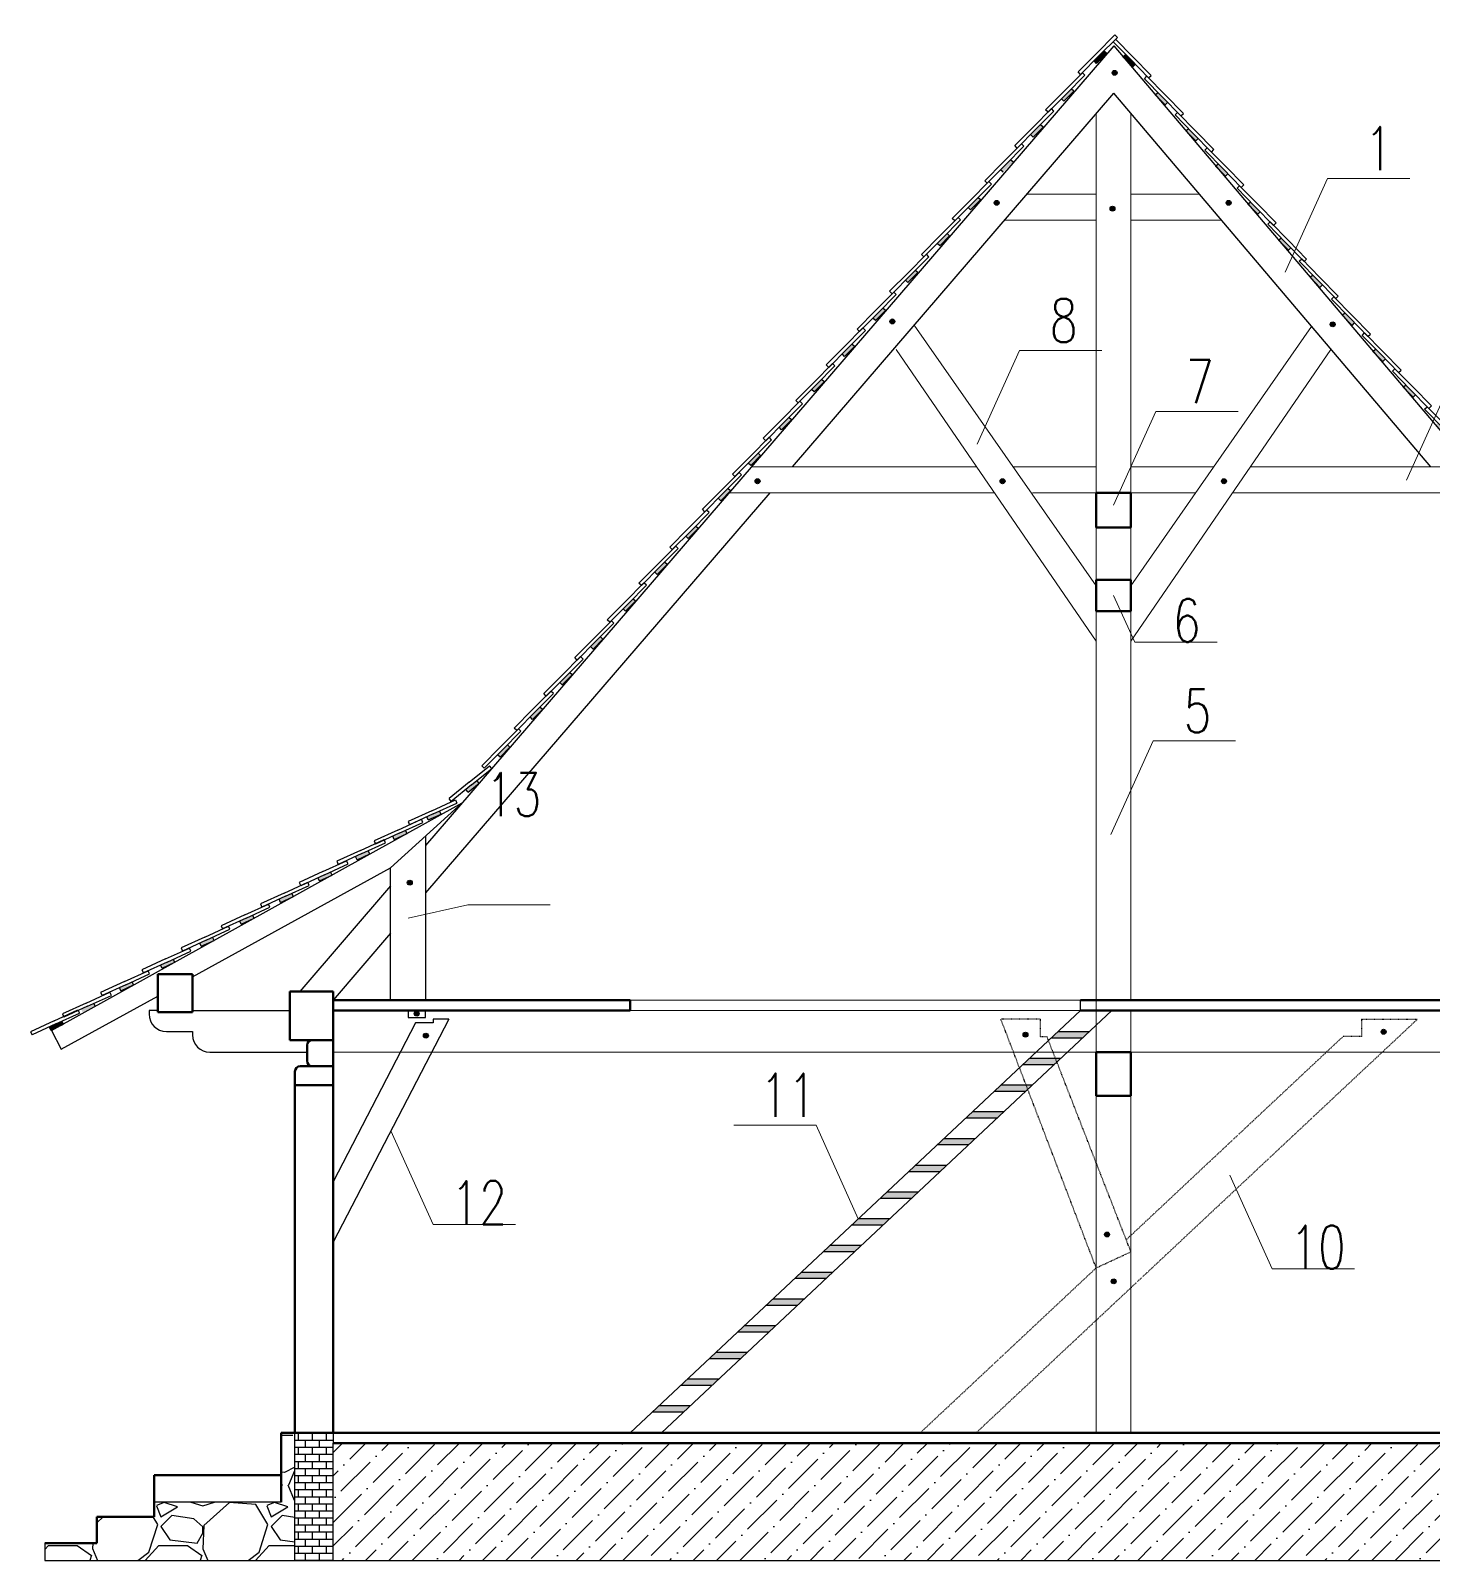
# Model space of a CAD drawing. Header units: millimetres. Extents: x -324080 to 120693, y -32448 to 53734.
# Drawn here: x -215187 to -211150, y 18267 to 22670 of the extents above; entities that cross this region are included whole.
import ezdxf

# ---------------------------------------------------------------- set-up
doc = ezdxf.new("R2010")
doc.units = ezdxf.units.MM
doc.linetypes.add('ACAD_ISO03W100', pattern=[30, 12, -18])
doc.layers.add('przekrój', color=6, linetype='Continuous', lineweight=50)
doc.layers.add('ściany', color=5, linetype='Continuous', lineweight=50)
doc.styles.add('Opisowy', font='simplex.shx', dxfattribs={"width": 0.75, "height": 2.5})

# ---------------------------------------------------------------- blocks, each defined once
blk = doc.blocks.new('dach XD')
at = {"transparency": 33554687}
h = blk.add_hatch(color=256, dxfattribs=at)
h.dxf.hatch_style = 1
h.paths.add_polyline_path([(-1859.67, 1934.08), (-1856.92, 1936.9), (-1855.41, 1935.59), (-1855.48, 1935.5), (-1861.09, 1929.78), (-1862.52, 1931.18)])
h = blk.add_hatch(color=256, dxfattribs=at)
h.dxf.hatch_style = 1
h.paths.add_polyline_path([(-1928.83, 1852.02), (-1927.39, 1850.77), (-1928.22, 1849.79), (-1933, 1844.91), (-1934.43, 1846.31), (-1931.59, 1849.21)])
h.paths.add_polyline_path([(-1913.02, 1871.1), (-1910.27, 1873.91), (-1908.82, 1872.65), (-1909.6, 1871.73), (-1914.44, 1866.8), (-1915.87, 1868.2)])
h.paths.add_polyline_path([(-1895.87, 1891.41), (-1893.11, 1894.22), (-1891.61, 1892.93), (-1891.81, 1892.7), (-1897.28, 1887.11), (-1898.71, 1888.51)])
h.paths.add_polyline_path([(-1878.24, 1912.2), (-1875.48, 1915.01), (-1873.98, 1913.71), (-1874.1, 1913.56), (-1879.65, 1907.9), (-1881.08, 1909.3)])
h = blk.add_hatch(color=256, dxfattribs=at)
h.dxf.hatch_style = 1
h.paths.add_polyline_path([(-2003.56, 1764.45), (-2000.81, 1767.26), (-1999.34, 1765.99), (-1999.91, 1765.32), (-2004.98, 1760.15), (-2006.41, 1761.55)])
h.paths.add_polyline_path([(-1985.93, 1785.24), (-1983.18, 1788.05), (-1981.7, 1786.77), (-1982.2, 1786.19), (-1987.35, 1780.94), (-1988.78, 1782.34)])
h.paths.add_polyline_path([(-1967.37, 1807.12), (-1964.61, 1809.93), (-1963.13, 1808.65), (-1963.58, 1808.13), (-1968.78, 1802.82), (-1970.21, 1804.22)])
h.paths.add_polyline_path([(-1949.22, 1828.42), (-1946.46, 1831.24), (-1945.02, 1829.99), (-1945.93, 1828.92), (-1950.64, 1824.12), (-1952.06, 1825.52)])
h = blk.add_hatch(color=256, dxfattribs=at)
h.dxf.hatch_style = 1
h.paths.add_polyline_path([(-2074.36, 1680.88), (-2071.6, 1683.69), (-2070.2, 1682.49), (-2071.64, 1680.79), (-2075.77, 1676.58), (-2077.2, 1677.98)])
h.paths.add_polyline_path([(-2057.2, 1701.2), (-2054.44, 1704.01), (-2053, 1702.76), (-2053.85, 1701.76), (-2058.62, 1696.9), (-2060.04, 1698.3)])
h.paths.add_polyline_path([(-2039.57, 1721.99), (-2036.81, 1724.8), (-2035.36, 1723.54), (-2036.14, 1722.62), (-2040.98, 1717.68), (-2042.41, 1719.08)])
h.paths.add_polyline_path([(-2021, 1743.87), (-2018.25, 1746.68), (-2016.79, 1745.42), (-2017.52, 1744.56), (-2022.42, 1739.57), (-2023.85, 1740.97)])
h = blk.add_hatch(color=256, dxfattribs=at)
h.dxf.hatch_style = 1
h.paths.add_polyline_path([(-2144.51, 1597.83), (-2143.09, 1596.61), (-2144.24, 1595.25), (-2148.68, 1590.72), (-2150.11, 1592.12), (-2147.26, 1595.02)])
h.paths.add_polyline_path([(-2128.7, 1616.91), (-2125.94, 1619.72), (-2124.52, 1618.49), (-2125.62, 1617.19), (-2130.11, 1612.61), (-2131.54, 1614.01)])
h.paths.add_polyline_path([(-2107.8, 1641.02), (-2106.41, 1639.82), (-2107.97, 1637.98), (-2111.97, 1633.91), (-2113.4, 1635.31), (-2110.55, 1638.21)])
h.paths.add_polyline_path([(-2092.92, 1659), (-2090.16, 1661.81), (-2088.77, 1660.61), (-2090.26, 1658.85), (-2094.34, 1654.7), (-2095.76, 1656.1)])
h = blk.add_hatch(color=256, dxfattribs=at)
h.dxf.hatch_style = 1
h.paths.add_polyline_path([(-2215.11, 1514.58), (-2213.85, 1513.23), (-2214.4, 1512.58), (-2220.01, 1507.95), (-2221.28, 1509.49), (-2218.15, 1512.07)])
h.paths.add_polyline_path([(-2197.63, 1535.22), (-2196.22, 1534), (-2197.49, 1532.5), (-2201.8, 1528.11), (-2203.23, 1529.51), (-2200.38, 1532.41)])
h.paths.add_polyline_path([(-2181.82, 1554.29), (-2179.06, 1557.1), (-2177.65, 1555.88), (-2178.87, 1554.44), (-2183.23, 1549.99), (-2184.66, 1551.39)])
h.paths.add_polyline_path([(-2164.89, 1574.23), (-2162.14, 1577.05), (-2160.73, 1575.82), (-2161.95, 1574.38), (-2166.31, 1569.93), (-2167.74, 1571.33)])
for p, q in [((-1861.1, 1935.48), (-1850.6, 1946.2)), ((-1849.17, 1944.8), (-1850.6, 1946.2)), ((-1859.67, 1934.08), (-1849.17, 1944.8)), ((-1861.1, 1935.48), (-1871.6, 1924.77)), ((-1859.67, 1934.08), (-1870.17, 1923.37)), ((-1861.09, 1929.78), (-1862.52, 1931.18)), ((-1861.09, 1929.78), (-1855.4, 1935.58)), ((-1855.4, 1935.58), (-1856.92, 1936.9)), ((-1879.67, 1913.6), (-1869.17, 1924.31)), ((-1878.24, 1912.2), (-1867.74, 1922.91)), ((-1870.17, 1923.37), (-1871.6, 1924.77)), ((-1867.74, 1922.91), (-1869.17, 1924.31)), ((-1879.67, 1913.6), (-1890.17, 1902.89)), ((-1878.24, 1912.2), (-1888.74, 1901.49)), ((-1879.65, 1907.9), (-1873.97, 1913.7)), ((-1873.97, 1913.7), (-1875.48, 1915.01)), ((-1897.3, 1892.81), (-1886.8, 1903.52)), ((-1895.87, 1891.41), (-1885.37, 1902.12)), ((-1888.74, 1901.49), (-1890.17, 1902.89)), ((-1885.37, 1902.12), (-1886.8, 1903.52)), ((-1879.65, 1907.9), (-1881.08, 1909.3)), ((-1891.6, 1892.91), (-1893.11, 1894.22)), ((-1897.3, 1892.81), (-1907.8, 1882.1)), ((-1895.87, 1891.41), (-1906.37, 1880.7)), ((-1897.28, 1887.11), (-1898.71, 1888.51)), ((-1897.28, 1887.11), (-1891.6, 1892.91)), ((-1914.45, 1872.5), (-1903.95, 1883.21)), ((-1913.02, 1871.1), (-1902.52, 1881.81)), ((-1906.37, 1880.7), (-1907.8, 1882.1)), ((-1902.52, 1881.81), (-1903.95, 1883.21)), ((-1914.45, 1872.5), (-1924.95, 1861.78)), ((-1913.02, 1871.1), (-1923.52, 1860.38)), ((-1914.44, 1866.8), (-1915.87, 1868.2)), ((-1908.75, 1872.6), (-1910.27, 1873.91)), ((-1933.02, 1850.61), (-1922.52, 1861.32)), ((-1931.59, 1849.21), (-1921.09, 1859.92)), ((-1923.52, 1860.38), (-1924.95, 1861.78)), ((-1921.09, 1859.92), (-1922.52, 1861.32)), ((-1933.02, 1850.61), (-1943.52, 1839.9)), ((-1933, 1844.91), (-1927.32, 1850.71)), ((-1927.32, 1850.71), (-1928.83, 1852.02)), ((-1950.65, 1829.82), (-1940.15, 1840.54)), ((-1931.59, 1849.21), (-1942.09, 1838.5)), ((-1938.72, 1839.14), (-1940.15, 1840.54)), ((-1933, 1844.91), (-1934.43, 1846.31)), ((-1949.22, 1828.42), (-1938.72, 1839.14)), ((-1942.09, 1838.5), (-1943.52, 1839.9)), ((-1950.65, 1829.82), (-1961.15, 1819.11)), ((-1949.22, 1828.42), (-1959.72, 1817.71)), ((-1950.64, 1824.12), (-1952.06, 1825.52)), ((-1950.64, 1824.12), (-1944.95, 1829.92)), ((-1944.95, 1829.92), (-1946.46, 1831.24)), ((-1968.79, 1808.52), (-1958.29, 1819.23)), ((-1967.37, 1807.12), (-1956.87, 1817.83)), ((-1959.72, 1817.71), (-1961.15, 1819.11)), ((-1956.87, 1817.83), (-1958.29, 1819.23)), ((-1968.79, 1808.52), (-1979.29, 1797.81)), ((-1967.37, 1807.12), (-1977.87, 1796.41)), ((-1968.78, 1802.82), (-1963.09, 1808.62)), ((-1963.09, 1808.62), (-1964.61, 1809.93)), ((-1987.36, 1786.64), (-1976.86, 1797.35)), ((-1977.87, 1796.41), (-1979.29, 1797.81)), ((-1975.43, 1795.95), (-1976.86, 1797.35)), ((-1968.78, 1802.82), (-1970.21, 1804.22)), ((-1985.93, 1785.24), (-1975.43, 1795.95)), ((-1981.66, 1786.74), (-1983.18, 1788.05)), ((-1987.36, 1786.64), (-1997.86, 1775.92)), ((-1985.93, 1785.24), (-1996.43, 1774.52)), ((-1987.35, 1780.94), (-1988.78, 1782.34)), ((-1987.35, 1780.94), (-1981.66, 1786.74)), ((-2004.99, 1765.85), (-1994.49, 1776.56)), ((-2003.56, 1764.45), (-1993.06, 1775.16)), ((-1996.43, 1774.52), (-1997.86, 1775.92)), ((-1993.06, 1775.16), (-1994.49, 1776.56)), ((-2004.99, 1765.85), (-2015.49, 1755.14)), ((-2003.56, 1764.45), (-2014.06, 1753.74)), ((-2004.98, 1760.15), (-2006.41, 1761.55)), ((-2004.98, 1760.15), (-1999.29, 1765.95)), ((-1999.29, 1765.95), (-2000.81, 1767.26)), ((-2022.43, 1745.27), (-2011.93, 1755.98)), ((-2021, 1743.87), (-2010.5, 1754.58)), ((-2014.06, 1753.74), (-2015.49, 1755.14)), ((-2010.5, 1754.58), (-2011.93, 1755.98)), ((-2022.43, 1745.27), (-2032.93, 1734.56)), ((-2021, 1743.87), (-2031.5, 1733.16)), ((-2022.42, 1739.57), (-2016.73, 1745.37)), ((-2016.73, 1745.37), (-2018.25, 1746.68)), ((-2022.42, 1739.57), (-2023.85, 1740.97)), ((-2041, 1723.39), (-2030.5, 1734.1)), ((-2039.57, 1721.99), (-2029.07, 1732.7)), ((-2031.5, 1733.16), (-2032.93, 1734.56)), ((-2029.07, 1732.7), (-2030.5, 1734.1)), ((-2041, 1723.39), (-2051.5, 1712.67)), ((-2039.57, 1721.99), (-2050.07, 1711.27)), ((-2040.98, 1717.68), (-2042.41, 1719.08)), ((-2040.98, 1717.68), (-2035.3, 1723.49)), ((-2035.3, 1723.49), (-2036.81, 1724.8)), ((-2058.63, 1702.6), (-2048.13, 1713.31)), ((-2057.2, 1701.2), (-2046.7, 1711.91)), ((-2050.07, 1711.27), (-2051.5, 1712.67)), ((-2046.7, 1711.91), (-2048.13, 1713.31)), ((-2058.63, 1702.6), (-2069.13, 1691.89)), ((-2057.2, 1701.2), (-2067.7, 1690.49)), ((-2058.62, 1696.9), (-2052.93, 1702.7)), ((-2052.93, 1702.7), (-2054.44, 1704.01)), ((-2075.78, 1682.28), (-2065.28, 1692.99)), ((-2074.36, 1680.88), (-2063.85, 1691.59)), ((-2067.7, 1690.49), (-2069.13, 1691.89)), ((-2063.85, 1691.59), (-2065.28, 1692.99)), ((-2058.62, 1696.9), (-2060.04, 1698.3)), ((-2075.78, 1682.28), (-2086.28, 1671.57)), ((-2075.77, 1676.58), (-2070.08, 1682.38)), ((-2070.08, 1682.38), (-2071.6, 1683.69)), ((-2074.36, 1680.88), (-2084.86, 1670.17)), ((-2075.77, 1676.58), (-2077.2, 1677.98)), ((-2094.35, 1660.4), (-2083.85, 1671.11)), ((-2092.92, 1659), (-2082.42, 1669.71)), ((-2084.86, 1670.17), (-2086.28, 1671.57)), ((-2082.42, 1669.71), (-2083.85, 1671.11)), ((-2094.35, 1660.4), (-2104.85, 1649.69)), ((-2092.92, 1659), (-2103.42, 1648.29)), ((-2094.34, 1654.7), (-2095.76, 1656.1)), ((-2094.34, 1654.7), (-2088.65, 1660.5)), ((-2088.65, 1660.5), (-2090.16, 1661.81)), ((-2111.98, 1639.61), (-2101.48, 1650.32)), ((-2110.55, 1638.21), (-2100.05, 1648.92)), ((-2103.42, 1648.29), (-2104.85, 1649.69)), ((-2100.05, 1648.92), (-2101.48, 1650.32)), ((-2111.98, 1639.61), (-2122.48, 1628.9)), ((-2110.55, 1638.21), (-2121.05, 1627.5)), ((-2111.97, 1633.91), (-2106.28, 1639.71)), ((-2106.28, 1639.71), (-2107.8, 1641.02)), ((-2111.97, 1633.91), (-2113.4, 1635.31)), ((-2130.13, 1618.31), (-2119.63, 1629.02)), ((-2128.7, 1616.91), (-2118.2, 1627.62)), ((-2121.05, 1627.5), (-2122.48, 1628.9)), ((-2118.2, 1627.62), (-2119.63, 1629.02)), ((-2130.13, 1618.31), (-2140.63, 1607.6)), ((-2128.7, 1616.91), (-2139.2, 1606.2)), ((-2130.11, 1612.61), (-2131.54, 1614.01)), ((-2130.11, 1612.61), (-2124.43, 1618.41)), ((-2124.43, 1618.41), (-2125.94, 1619.72)), ((-2148.69, 1596.42), (-2138.19, 1607.13)), ((-2147.26, 1595.02), (-2136.76, 1605.73)), ((-2139.2, 1606.2), (-2140.63, 1607.6)), ((-2136.76, 1605.73), (-2138.19, 1607.13)), ((-2148.69, 1596.42), (-2159.19, 1585.71)), ((-2147.26, 1595.02), (-2157.76, 1584.31)), ((-2148.68, 1590.72), (-2142.99, 1596.52)), ((-2142.99, 1596.52), (-2144.51, 1597.83)), ((-2166.32, 1575.63), (-2155.82, 1586.35)), ((-2157.76, 1584.31), (-2159.19, 1585.71)), ((-2154.39, 1584.95), (-2155.82, 1586.35)), ((-2148.68, 1590.72), (-2150.11, 1592.12)), ((-2164.89, 1574.23), (-2154.39, 1584.95)), ((-2160.62, 1575.73), (-2162.14, 1577.05)), ((-2166.32, 1575.63), (-2176.82, 1564.92)), ((-2164.89, 1574.23), (-2175.39, 1563.52)), ((-2166.31, 1569.93), (-2167.74, 1571.33)), ((-2166.31, 1569.93), (-2160.62, 1575.73)), ((-2183.25, 1555.69), (-2172.75, 1566.4)), ((-2181.82, 1554.29), (-2171.32, 1565)), ((-2175.39, 1563.52), (-2176.82, 1564.92)), ((-2171.32, 1565), (-2172.75, 1566.4)), ((-2183.25, 1555.69), (-2193.75, 1544.98)), ((-2181.82, 1554.29), (-2192.32, 1543.58)), ((-2183.23, 1549.99), (-2184.66, 1551.39)), ((-2183.23, 1549.99), (-2177.55, 1555.79)), ((-2177.55, 1555.79), (-2179.06, 1557.1)), ((-2201.81, 1533.81), (-2191.31, 1544.52)), ((-2200.38, 1532.41), (-2189.88, 1543.12)), ((-2192.32, 1543.58), (-2193.75, 1544.98)), ((-2189.88, 1543.12), (-2191.31, 1544.52)), ((-2201.81, 1533.81), (-2212.31, 1523.09)), ((-2200.38, 1532.41), (-2210.89, 1521.69)), ((-2201.8, 1528.11), (-2196.11, 1533.91)), ((-2196.11, 1533.91), (-2197.63, 1535.22)), ((-2201.8, 1528.11), (-2203.23, 1529.51)), ((-2219.42, 1513.62), (-2207.86, 1523.17)), ((-2218.15, 1512.07), (-2206.58, 1521.63)), ((-2210.89, 1521.69), (-2212.31, 1523.09)), ((-2206.58, 1521.63), (-2207.86, 1523.17)), ((-2219.42, 1513.62), (-2230.99, 1504.06)), ((-2218.15, 1512.07), (-2229.72, 1502.52)), ((-2220.01, 1507.95), (-2221.28, 1509.49)), ((-2220.01, 1507.95), (-2213.74, 1513.12)), ((-2213.74, 1513.12), (-2215.11, 1514.58)), ((-2229.72, 1502.52), (-2230.99, 1504.06))]:
    blk.add_line(p, q)
blk = doc.blocks.new('dach xD2')
at = {"transparency": 33554687}
h = blk.add_hatch(color=256, dxfattribs=at)
h.dxf.hatch_style = 1
h.paths.add_polyline_path([(-1541.91, 927.87), (-1540.97, 926.1), (-1548.36, 922.72), (-1549.19, 924.54), (-1545.49, 926.23)])
h.paths.add_polyline_path([(-1565.12, 915.05), (-1561.54, 916.69), (-1560.66, 915.05), (-1562.21, 914.19), (-1567.99, 911.55), (-1568.82, 913.37)])
h.paths.add_polyline_path([(-1586.53, 903.34), (-1582.95, 904.98), (-1582.01, 903.21), (-1589.39, 899.83), (-1590.23, 901.65)])
h.paths.add_polyline_path([(-1608.17, 891.13), (-1604.59, 892.77), (-1603.72, 891.14), (-1605.37, 890.21), (-1611.04, 887.63), (-1611.87, 889.44)])
h.paths.add_polyline_path([(-1634.23, 877.1), (-1630.54, 878.79), (-1626.96, 880.43), (-1626.05, 878.73), (-1626.9, 878.26), (-1633.4, 875.29)])
h.paths.add_polyline_path([(-1649.6, 867.87), (-1648.68, 866.16), (-1649.48, 865.72), (-1656.04, 862.72), (-1656.87, 864.54), (-1653.18, 866.23)])
h.paths.add_polyline_path([(-1676.18, 853.52), (-1672.59, 855.16), (-1671.65, 853.4), (-1671.76, 853.34), (-1679.04, 850.02), (-1679.87, 851.83)])
h.paths.add_polyline_path([(-1702.42, 839.22), (-1698.72, 840.91), (-1695.14, 842.55), (-1694.24, 840.86), (-1695.24, 840.31), (-1701.58, 837.4)])
h.paths.add_polyline_path([(-1726.19, 826.2), (-1722.49, 827.89), (-1718.91, 829.53), (-1717.97, 827.76), (-1725.35, 824.38)])
h.paths.add_polyline_path([(-1740.87, 817.15), (-1739.97, 815.46), (-1741.01, 814.89), (-1747.32, 812), (-1748.15, 813.82), (-1744.45, 815.51)])
for p, q in [((-1546.33, 928.05), (-1532.68, 934.29)), ((-1546.33, 928.05), (-1559.97, 921.81)), ((-1545.49, 926.23), (-1559.13, 919.99)), ((-1548.36, 922.72), (-1540.97, 926.1)), ((-1545.49, 926.23), (-1531.85, 932.47)), ((-1540.97, 926.1), (-1541.91, 927.87)), ((-1565.96, 916.87), (-1579.6, 910.63)), ((-1565.96, 916.87), (-1552.31, 923.11)), ((-1565.12, 915.05), (-1551.48, 921.29)), ((-1560.6, 914.93), (-1561.54, 916.69)), ((-1559.97, 921.81), (-1559.13, 919.99)), ((-1551.48, 921.29), (-1552.31, 923.11)), ((-1548.36, 922.72), (-1549.19, 924.54)), ((-1587.36, 905.16), (-1573.72, 911.4)), ((-1586.53, 903.34), (-1572.89, 909.58)), ((-1579.6, 910.63), (-1578.76, 908.82)), ((-1565.12, 915.05), (-1578.76, 908.82)), ((-1572.89, 909.58), (-1573.72, 911.4)), ((-1567.99, 911.55), (-1568.82, 913.37)), ((-1567.99, 911.55), (-1560.6, 914.93)), ((-1609, 892.95), (-1595.36, 899.19)), ((-1587.36, 905.16), (-1601, 898.92)), ((-1601, 898.92), (-1600.17, 897.1)), ((-1586.53, 903.34), (-1600.17, 897.1)), ((-1594.53, 897.37), (-1595.36, 899.19)), ((-1589.39, 899.83), (-1590.23, 901.65)), ((-1589.39, 899.83), (-1582.01, 903.21)), ((-1582.01, 903.21), (-1582.95, 904.98)), ((-1609, 892.95), (-1622.65, 886.71)), ((-1608.17, 891.13), (-1621.81, 884.89)), ((-1611.04, 887.63), (-1611.87, 889.44)), ((-1611.04, 887.63), (-1603.65, 891)), ((-1608.17, 891.13), (-1594.53, 897.37)), ((-1603.65, 891), (-1604.59, 892.77)), ((-1631.37, 880.61), (-1645.01, 874.37)), ((-1631.37, 880.61), (-1617.73, 886.85)), ((-1630.54, 878.79), (-1616.9, 885.03)), ((-1622.65, 886.71), (-1621.81, 884.89)), ((-1616.9, 885.03), (-1617.73, 886.85)), ((-1654.01, 868.05), (-1640.37, 874.28)), ((-1653.18, 866.23), (-1639.54, 872.47)), ((-1645.01, 874.37), (-1644.18, 872.56)), ((-1630.54, 878.79), (-1644.18, 872.56)), ((-1639.54, 872.47), (-1640.37, 874.28)), ((-1633.4, 875.29), (-1634.23, 877.1)), ((-1633.4, 875.29), (-1626.01, 878.67)), ((-1626.01, 878.67), (-1626.96, 880.43)), ((-1654.01, 868.05), (-1667.65, 861.81)), ((-1653.18, 866.23), (-1666.82, 859.99)), ((-1656.04, 862.72), (-1656.87, 864.54)), ((-1656.04, 862.72), (-1648.65, 866.1)), ((-1648.65, 866.1), (-1649.6, 867.87)), ((-1677.01, 855.34), (-1690.65, 849.1)), ((-1677.01, 855.34), (-1663.37, 861.58)), ((-1676.18, 853.52), (-1662.53, 859.76)), ((-1671.65, 853.39), (-1672.59, 855.16)), ((-1667.65, 861.81), (-1666.82, 859.99)), ((-1662.53, 859.76), (-1663.37, 861.58)), ((-1699.55, 842.73), (-1685.91, 848.97)), ((-1698.72, 840.91), (-1685.08, 847.15)), ((-1690.65, 849.1), (-1689.82, 847.28)), ((-1676.18, 853.52), (-1689.82, 847.28)), ((-1685.08, 847.15), (-1685.91, 848.97)), ((-1679.04, 850.02), (-1679.87, 851.83)), ((-1679.04, 850.02), (-1671.65, 853.39)), ((-1699.55, 842.73), (-1713.19, 836.49)), ((-1698.72, 840.91), (-1712.36, 834.67)), ((-1701.58, 837.4), (-1702.42, 839.22)), ((-1701.58, 837.4), (-1694.2, 840.78)), ((-1694.2, 840.78), (-1695.14, 842.55)), ((-1723.32, 829.71), (-1736.97, 823.47)), ((-1722.49, 827.89), (-1736.13, 821.65)), ((-1723.32, 829.71), (-1709.68, 835.95)), ((-1722.49, 827.89), (-1708.85, 834.13)), ((-1717.97, 827.76), (-1718.91, 829.53)), ((-1713.19, 836.49), (-1712.36, 834.67)), ((-1708.85, 834.13), (-1709.68, 835.95)), ((-1745.29, 817.33), (-1731.64, 823.57)), ((-1744.45, 815.51), (-1730.81, 821.75)), ((-1736.97, 823.47), (-1736.13, 821.65)), ((-1730.81, 821.75), (-1731.64, 823.57)), ((-1725.35, 824.38), (-1726.19, 826.2)), ((-1725.35, 824.38), (-1717.97, 827.76)), ((-1745.29, 817.33), (-1758.93, 811.09)), ((-1758.93, 811.09), (-1758.09, 809.27)), ((-1744.45, 815.51), (-1758.09, 809.27)), ((-1739.93, 815.38), (-1740.87, 817.15))]:
    blk.add_line(p, q)

msp = doc.modelspace()

# ---------------------------------------------------------------- hatches: boundary and pattern name
at = {"transparency": 33554687}
h = msp.add_hatch(color=256, dxfattribs=at)
h.dxf.hatch_style = 1
h.paths.add_polyline_path([(-212021.72, 22587.57), (-212035.51, 22601.63), (-212043.05, 22595.1), (-212042.69, 22594.67), (-212014.65, 22566.06), (-212007.51, 22573.06)])
h = msp.add_hatch(color=256)
h.dxf.hatch_style = 1
h.paths.add_polyline_path([(-212067.12, 22541.55, 1), (-212067.12, 22555.7, 1)])
h = msp.add_hatch(color=256, dxfattribs=at)
h.dxf.hatch_style = 1
h.paths.add_polyline_path([(-211675.92, 22177.27), (-211683.15, 22171.01), (-211678.99, 22166.11), (-211655.06, 22141.7), (-211647.92, 22148.7), (-211662.14, 22163.21)])
h.paths.add_polyline_path([(-211754.97, 22272.63), (-211768.75, 22286.69), (-211776, 22280.42), (-211772.09, 22275.81), (-211747.89, 22251.13), (-211740.75, 22258.13)])
h.paths.add_polyline_path([(-211840.74, 22374.2), (-211854.52, 22388.26), (-211862.02, 22381.78), (-211861.04, 22380.62), (-211833.66, 22352.7), (-211826.52, 22359.7)])
h.paths.add_polyline_path([(-211928.9, 22478.14), (-211942.68, 22492.2), (-211950.21, 22485.69), (-211949.59, 22484.97), (-211921.82, 22456.64), (-211914.68, 22463.64)])
h = msp.add_hatch(color=256)
h.dxf.hatch_style = 1
h.paths.add_polyline_path([(-212406.53, 22167.38, 1), (-212406.53, 22181.53, 1)])
h = msp.add_hatch(color=256)
h.dxf.hatch_style = 1
h.paths.add_polyline_path([(-212073.17, 22150.68, 1), (-212073.17, 22164.83, 1)])
h = msp.add_hatch(color=256)
h.dxf.hatch_style = 1
h.paths.add_polyline_path([(-211738.99, 22167.38, 1), (-211738.99, 22181.53, 1)])
h = msp.add_hatch(color=256, dxfattribs=at)
h.dxf.hatch_style = 1
h.paths.add_polyline_path([(-211302.27, 21739.39), (-211316.05, 21753.45), (-211323.39, 21747.1), (-211320.54, 21743.74), (-211295.19, 21717.88), (-211288.05, 21724.88)])
h.paths.add_polyline_path([(-211390.43, 21843.33), (-211404.21, 21857.39), (-211411.58, 21851.01), (-211409.09, 21848.08), (-211383.35, 21821.82), (-211376.21, 21828.82)])
h.paths.add_polyline_path([(-211483.26, 21952.75), (-211497.04, 21966.81), (-211504.43, 21960.42), (-211502.19, 21957.78), (-211476.18, 21931.25), (-211469.04, 21938.25)])
h.paths.add_polyline_path([(-211573.98, 22059.26), (-211587.77, 22073.32), (-211594.96, 22067.1), (-211590.43, 22061.76), (-211566.91, 22037.76), (-211559.76, 22044.76)])
h = msp.add_hatch(color=256)
h.dxf.hatch_style = 1
h.paths.add_polyline_path([(-212706.89, 21826.09, 1), (-212706.89, 21840.24, 1)])
h = msp.add_hatch(color=256)
h.dxf.hatch_style = 1
h.paths.add_polyline_path([(-211439.39, 21817.53, 1), (-211439.39, 21831.68, 1)])
h = msp.add_hatch(color=256, dxfattribs=at)
h.dxf.hatch_style = 1
h.paths.add_polyline_path([(-210948.31, 21321.56), (-210962.09, 21335.62), (-210969.07, 21329.59), (-210961.87, 21321.11), (-210941.23, 21300.06), (-210934.09, 21307.06)])
h.paths.add_polyline_path([(-211034.08, 21423.13), (-211047.87, 21437.19), (-211055.09, 21430.95), (-211050.82, 21425.92), (-211027.01, 21401.63), (-211019.87, 21408.63)])
h.paths.add_polyline_path([(-211122.24, 21527.07), (-211136.02, 21541.13), (-211143.27, 21534.86), (-211139.38, 21530.27), (-211115.16, 21505.57), (-211108.02, 21512.57)])
h.paths.add_polyline_path([(-211215.07, 21636.5), (-211228.85, 21650.56), (-211236.12, 21644.27), (-211232.48, 21639.97), (-211207.99, 21614.99), (-211200.85, 21621.99)])
h = msp.add_hatch(color=256)
h.dxf.hatch_style = 1
h.paths.add_polyline_path([(-213094.78, 21366.14, 1), (-213094.78, 21380.29, 1)])
h = msp.add_hatch(color=256)
h.dxf.hatch_style = 1
h.paths.add_polyline_path([(-212389.54, 21366.14, 1), (-212389.54, 21380.29, 1)])
h = msp.add_hatch(color=256)
h.dxf.hatch_style = 1
h.paths.add_polyline_path([(-211752.38, 21366.14, 1), (-211752.38, 21380.29, 1)])
h = msp.add_hatch(color=256)
h.dxf.hatch_style = 1
h.paths.add_polyline_path([(-214095.83, 20210.69, 1), (-214095.83, 20224.84, 1)])
h = msp.add_hatch(color=256, dxfattribs=at)
h.dxf.hatch_style = 1
h.paths.add_polyline_path([(-215098.68, 19807.44), (-215092.54, 19810.84), (-215097.01, 19819.2), (-215114.91, 19811.01), (-215133.38, 19802.56), (-215129.22, 19793.46)])
h = msp.add_hatch(color=256)
h.dxf.hatch_style = 1
h.paths.add_polyline_path([(-214075.87, 19833.59, -1), (-214075.87, 19847.74, -1)])
h = msp.add_hatch(color=256)
h.dxf.hatch_style = 1
h.paths.add_polyline_path([(-214049.38, 19770.21, 1), (-214049.38, 19784.36, 1)])
h = msp.add_hatch(color=256)
h.dxf.hatch_style = 1
h.paths.add_polyline_path([(-212323.55, 19773.26, 1), (-212323.55, 19787.41, 1)])
h = msp.add_hatch(color=256)
h.dxf.hatch_style = 1
h.paths.add_polyline_path([(-212158.46, 19771.55), (-212140.22, 19788.64), (-212230.22, 19788.64), (-212248.46, 19771.55)])
h = msp.add_hatch(color=256)
h.dxf.hatch_style = 1
h.paths.add_polyline_path([(-211292.87, 19781.65, 1), (-211292.87, 19795.8, 1)])
h = msp.add_hatch(color=256)
h.dxf.hatch_style = 1
h.paths.add_polyline_path([(-212240.54, 19694.61), (-212222.3, 19711.71), (-212312.3, 19711.71), (-212330.54, 19694.61)])
h = msp.add_hatch(color=256)
h.dxf.hatch_style = 1
h.paths.add_polyline_path([(-212322.62, 19617.68), (-212304.38, 19634.77), (-212394.38, 19634.77), (-212412.62, 19617.68)])
h = msp.add_hatch(color=256)
h.dxf.hatch_style = 1
h.paths.add_polyline_path([(-212404.7, 19540.74), (-212386.46, 19557.84), (-212476.46, 19557.84), (-212494.7, 19540.74)])
h = msp.add_hatch(color=256)
h.dxf.hatch_style = 1
h.paths.add_polyline_path([(-212486.79, 19463.81), (-212468.55, 19480.91), (-212558.55, 19480.91), (-212576.79, 19463.81)])
h = msp.add_hatch(color=256)
h.dxf.hatch_style = 1
h.paths.add_polyline_path([(-212568.87, 19386.87), (-212550.63, 19403.97), (-212640.63, 19403.97), (-212658.87, 19386.87)])
h = msp.add_hatch(color=256)
h.dxf.hatch_style = 1
h.paths.add_polyline_path([(-212650.95, 19309.94), (-212632.71, 19327.04), (-212722.71, 19327.04), (-212740.95, 19309.94)])
h = msp.add_hatch(color=256)
h.dxf.hatch_style = 1
h.paths.add_polyline_path([(-212733.03, 19233.01), (-212714.79, 19250.1), (-212804.79, 19250.1), (-212823.03, 19233.01)])
h = msp.add_hatch(color=256)
h.dxf.hatch_style = 1
h.paths.add_polyline_path([(-212088.82, 19198.13, 1), (-212088.82, 19212.28, 1)])
h = msp.add_hatch(color=256)
h.dxf.hatch_style = 1
h.paths.add_polyline_path([(-212815.11, 19156.07), (-212796.87, 19173.17), (-212886.87, 19173.17), (-212905.11, 19156.07)])
h = msp.add_hatch(color=256)
h.dxf.hatch_style = 1
h.paths.add_polyline_path([(-212897.19, 19079.14), (-212878.95, 19096.24), (-212968.95, 19096.24), (-212987.19, 19079.14)])
h = msp.add_hatch(color=256)
h.dxf.hatch_style = 1
h.paths.add_polyline_path([(-212069.78, 19077.29, 1), (-212069.78, 19063.14, 1)])
h = msp.add_hatch(color=256)
h.dxf.hatch_style = 1
h.paths.add_polyline_path([(-212979.28, 19002.2), (-212961.04, 19019.3), (-213051.04, 19019.3), (-213069.28, 19002.2)])
h = msp.add_hatch(color=256)
h.dxf.hatch_style = 1
h.paths.add_polyline_path([(-213061.36, 18925.27), (-213043.12, 18942.37), (-213133.12, 18942.37), (-213151.36, 18925.27)])
h = msp.add_hatch(color=256)
h.dxf.hatch_style = 1
h.paths.add_polyline_path([(-213143.44, 18848.34), (-213125.2, 18865.43), (-213215.2, 18865.43), (-213233.44, 18848.34)])
h = msp.add_hatch(color=256)
h.dxf.hatch_style = 1
h.paths.add_polyline_path([(-213225.52, 18771.4), (-213207.28, 18788.5), (-213297.28, 18788.5), (-213315.52, 18771.4)])
h = msp.add_hatch(color=256)
h.dxf.hatch_style = 1
h.paths.add_polyline_path([(-213307.6, 18694.47), (-213289.36, 18711.56), (-213379.36, 18711.56), (-213397.6, 18694.47)])
h = msp.add_hatch(dxfattribs=at)
h.set_pattern_fill('GRAVEL', color=256, scale=12.5)
h.set_pattern_definition([(228.01279, (-196367.583, 14672.875), (-2540, -2857.5), [42.715, -4228.8105]), (184.96974, (-196396.158, 14641.125), (3809.999998, 317.500018), [73.3006, -7256.756]), (132.51045, (-196469.183, 14634.775), (3175.000001, -3492.499999), [51.685, -5116.8403]), (267.27369, (-196593.008, 14555.4), (317.500001, 6350), [66.7506, -6608.3047]), (292.83365, (-196596.183, 14488.725), (-1587.5, 3810), [65.4542, -6479.976]), (357.27369, (-196570.783, 14428.4), (-6350, 317.500001), [66.7506, -6608.3047]), (37.69424, (-196504.108, 14425.225), (-4127.5, -3175), [88.2742, -8739.1394]), (72.25533, (-196434.258, 14479.2), (2222.5000006, 6985), [83.34, -8250.657]), (121.42957, (-196408.858, 14558.575), (-2540, 4127.5), [66.9766, -6630.6932]), (175.23636, (-196443.783, 14615.725), (3492.5, -317.5), [76.464, -3746.742]), (222.39744, (-196519.983, 14622.075), (-3810, -3492.5), [98.8847, -9789.5966]), (138.81407, (-196278.683, 14552.225), (-2222.5, 1905), [33.7506, -3341.3207]), (171.46923, (-196304.083, 14574.45), (4127.5, -634.999999), [64.2102, -6356.83]), (225, (-196367.58, 14583.98), (-4e-14, -317.5), [44.901, -404.1116]), (203.1986, (-196389.808, 14622.075), (1587.5, 635), [24.18, -2393.828]), (291.8014, (-196412.03, 14612.55), (-317.5, 952.5), [34.1957, -1675.594]), (30.96376, (-196399.333, 14580.8), (952.5, 635), [55.54, -1795.7873]), (161.56505, (-196351.71, 14609.38), (635, -317.5), [40.161, -963.8623]), (16.38954, (-196596.183, 14612.55), (3175, 952.5), [56.261, -5569.8533]), (70.34618, (-196542.208, 14628.425), (-1270, -3492.5), [47.2, -4672.777]), (293.1986, (-196351.708, 14672.875), (-635, 1587.5), [48.36, -2369.648]), (343.61046, (-196332.658, 14628.425), (-3175, 952.5), [56.261, -5569.8533]), (339.44395, (-196596.183, 14415.7), (-1587.5, 635), [54.2544, -2658.467]), (294.77514, (-196545.383, 14396.65), (-1587.500002, 3492.5), [45.459, -4500.449]), (66.8014, (-196348.533, 14355.375), (635, 1587.5), [48.36, -2369.648]), (17.35402, (-196329.483, 14399.825), (-4127.5, -1270), [53.223, -5269.047]), (69.44395, (-196504.108, 14355.375), (-635, -1587.5), [27.127, -2685.594]), (101.30993, (-196367.58, 14355.375), (-317.5, 1270), [16.1893, -1602.7494]), (165.96376, (-196370.76, 14371.25), (952.5, -317.5), [65.454, -1243.632]), (186.00901, (-196434.258, 14387.125), (3175, 317.5), [60.6584, -6005.1706]), (303.69007, (-196399.33, 14552.225), (-317.5, 635), [45.7905, -1098.972]), (353.15723, (-196373.933, 14514.125), (5397.5, -635), [79.9446, -7914.501]), (60.9454, (-196294.558, 14504.6), (-1270, -2222.5), [32.6885, -3236.174]), (90, (-196278.68, 14533.18), (-317.5, 317.5), [19.05, -298.45]), (120.25644, (-196440.608, 14396.65), (1270, -2222.5), [44.1084, -4366.7426]), (48.01279, (-196462.833, 14434.75), (2540, 2857.5), [85.4304, -4186.0953]), (0, (-196405.68, 14498.25), (317.5, 317.5), [82.55, -234.95]), (325.30485, (-196323.133, 14498.25), (3175.000001, -2222.499998), [50.201, -4969.9146]), (254.0546, (-196281.858, 14469.675), (-317.5, -1270), [46.2286, -2265.2063]), (207.645975, (-196294.558, 14425.225), (-6032.5, -3175), [75.268, -7451.558]), (175.42608, (-196361.233, 14390.3), (-4127.5, 317.5), [79.6287, -7883.2308])])
h.paths.add_polyline_path([(-214426.44, 18267.13), (-214426.44, 18626.63), (-214466.44, 18634.63), (-214466.44, 18434.63), (-214831.44, 18434.63), (-214831.44, 18392.13), (-214996.44, 18392.13), (-214996.44, 18317.13), (-215146.44, 18317.13), (-215146.44, 18267.13)])
h = msp.add_hatch(dxfattribs=at)
h.set_pattern_fill('AR-B816', color=256, scale=0.1)
h.paths.add_polyline_path([(-214316.44, 18604.63), (-214316.44, 18634.63), (-214426.44, 18634.63), (-214426.44, 18267.13), (-214316.44, 18267.13)])
h = msp.add_hatch(dxfattribs=at)
h.set_pattern_fill('ANSI36', color=256, scale=15)
h.set_pattern_definition([(45, (-443.12, 35042.98), (25.25697, 92.608891), [119.0625, -23.8125, 0, -23.8125])])
h.paths.add_polyline_path([(-210217.16, 18554.63), (-210254.66, 18554.63), (-210254.66, 18604.63), (-214316.44, 18604.63), (-214316.44, 18434.63), (-214316.44, 18267.13), (-210217.16, 18267.13)])

# ---------------------------------------------------------------- linework, layer by layer
for p, q in [((-212021.72, 22587.57), (-212071.48, 22638.32)), ((-212014.58, 22594.57), (-212064.43, 22645.41)), ((-212069.67, 22626.47), (-214050.88, 20324.48)), ((-212069.67, 22626.47), (-210127.73, 20338.21)), ((-212043.08, 22595.07), (-212035.51, 22601.63)), ((-212014.65, 22566.06), (-212043.08, 22595.07)), ((-212014.58, 22594.57), (-211962.08, 22541.01)), ((-212021.72, 22587.57), (-211969.22, 22534.01)), ((-212014.65, 22566.06), (-212007.51, 22573.06)), ((-211981.4, 22531.7), (-211974.26, 22538.7)), ((-211928.9, 22478.14), (-211981.4, 22531.7)), ((-211921.76, 22485.14), (-211974.26, 22538.7)), ((-211969.22, 22534.01), (-211962.08, 22541.01)), ((-212070.15, 22489.63), (-212995.35, 21414.63)), ((-212070.15, 22489.63), (-211157.84, 21414.63)), ((-211950.26, 22485.65), (-211942.68, 22492.2)), ((-211921.82, 22456.64), (-211950.26, 22485.65)), ((-211928.9, 22478.14), (-211876.4, 22424.58)), ((-211921.82, 22456.64), (-211914.68, 22463.64)), ((-211921.76, 22485.14), (-211869.25, 22431.58)), ((-211893.24, 22427.76), (-211886.1, 22434.76)), ((-211840.74, 22374.2), (-211893.24, 22427.76)), ((-211833.6, 22381.2), (-211886.1, 22434.76)), ((-211876.4, 22424.58), (-211869.25, 22431.58)), ((-211862.1, 22381.71), (-211854.52, 22388.26)), ((-211833.66, 22352.7), (-211862.1, 22381.71)), ((-211840.74, 22374.2), (-211788.24, 22320.64)), ((-211833.6, 22381.2), (-211781.1, 22327.64)), ((-211833.66, 22352.7), (-211826.52, 22359.7)), ((-211807.47, 22326.19), (-211800.33, 22333.19)), ((-211754.97, 22272.63), (-211807.47, 22326.19)), ((-211747.83, 22279.63), (-211800.33, 22333.19)), ((-211788.24, 22320.64), (-211781.1, 22327.64)), ((-211776.33, 22280.13), (-211768.75, 22286.69)), ((-211747.89, 22251.13), (-211776.33, 22280.13)), ((-211747.83, 22279.63), (-211695.32, 22226.07)), ((-211754.97, 22272.63), (-211702.47, 22219.07)), ((-211747.89, 22251.13), (-211740.75, 22258.13)), ((-211714.64, 22216.76), (-211707.5, 22223.76)), ((-211662.14, 22163.21), (-211714.64, 22216.76)), ((-211655, 22170.21), (-211707.5, 22223.76)), ((-211702.47, 22219.07), (-211695.32, 22226.07)), ((-211683.5, 22170.71), (-211675.92, 22177.27)), ((-211655.06, 22141.7), (-211683.5, 22170.71)), ((-211662.14, 22163.21), (-211609.64, 22109.65)), ((-211655.06, 22141.7), (-211647.92, 22148.7)), ((-211655, 22170.21), (-211602.5, 22116.65)), ((-211626.48, 22112.82), (-211619.34, 22119.82)), ((-211573.98, 22059.26), (-211626.48, 22112.82)), ((-211566.84, 22066.26), (-211619.34, 22119.82)), ((-211609.64, 22109.65), (-211602.5, 22116.65)), ((-211595.34, 22066.77), (-211587.77, 22073.32)), ((-211566.91, 22037.76), (-211595.34, 22066.77)), ((-211566.84, 22066.26), (-211514.34, 22012.71)), ((-211573.98, 22059.26), (-211521.48, 22005.71)), ((-211566.91, 22037.76), (-211559.76, 22044.76)), ((-211535.76, 22006.31), (-211528.62, 22013.31)), ((-211483.26, 21952.75), (-211535.76, 22006.31)), ((-211476.11, 21959.75), (-211528.62, 22013.31)), ((-211521.48, 22005.71), (-211514.34, 22012.71)), ((-211504.62, 21960.26), (-211497.04, 21966.81)), ((-211476.18, 21931.25), (-211504.62, 21960.26)), ((-211483.26, 21952.75), (-211430.75, 21899.19)), ((-211476.18, 21931.25), (-211469.04, 21938.25)), ((-211476.11, 21959.75), (-211423.61, 21906.19)), ((-211442.93, 21896.89), (-211435.79, 21903.89)), ((-211390.43, 21843.33), (-211442.93, 21896.89)), ((-211383.29, 21850.33), (-211435.79, 21903.89)), ((-211430.75, 21899.19), (-211423.61, 21906.19)), ((-211411.79, 21850.83), (-211404.21, 21857.39)), ((-211383.35, 21821.82), (-211411.79, 21850.83)), ((-211390.43, 21843.33), (-211337.93, 21789.77)), ((-211383.29, 21850.33), (-211330.79, 21796.77)), ((-211383.35, 21821.82), (-211376.21, 21828.82)), ((-211354.77, 21792.95), (-211347.63, 21799.95)), ((-211295.13, 21746.39), (-211347.63, 21799.95)), ((-211337.93, 21789.77), (-211330.79, 21796.77)), ((-211302.27, 21739.39), (-211354.77, 21792.95)), ((-211323.63, 21746.89), (-211316.05, 21753.45)), ((-211295.19, 21717.88), (-211323.63, 21746.89)), ((-211302.27, 21739.39), (-211249.77, 21685.83)), ((-211295.19, 21717.88), (-211288.05, 21724.88)), ((-211295.13, 21746.39), (-211242.63, 21692.83)), ((-211267.57, 21690.06), (-211260.43, 21697.06)), ((-211215.07, 21636.5), (-211267.57, 21690.06)), ((-211207.93, 21643.5), (-211260.43, 21697.06)), ((-211249.77, 21685.83), (-211242.63, 21692.83)), ((-211236.43, 21644), (-211228.85, 21650.56)), ((-211207.99, 21614.99), (-211236.43, 21644)), ((-211215.07, 21636.5), (-211162.57, 21582.94)), ((-211207.99, 21614.99), (-211200.85, 21621.99)), ((-211207.93, 21643.5), (-211155.43, 21589.94)), ((-211174.74, 21580.63), (-211167.6, 21587.63)), ((-211122.24, 21527.07), (-211174.74, 21580.63)), ((-211115.1, 21534.07), (-211167.6, 21587.63)), ((-211162.57, 21582.94), (-211155.43, 21589.94)), ((-213059.9, 21339.63), (-214050.88, 20188.2)), ((-215126.81, 19791.83), (-213945.1, 20447.38)), ((-214150.88, 20260.1), (-213945.1, 20447.38)), ((-213964.25, 20456.14), (-213960.09, 20447.04)), ((-214050.88, 20351.11), (-214050.88, 19879.63)), ((-214721.44, 19946.35), (-214150.88, 20260.1)), ((-214150.88, 19879.63), (-214150.88, 20260.1)), ((-214150.88, 20208.29), (-214412.22, 19904.63)), ((-214150.88, 20072.01), (-214316.44, 19879.63)), ((-215099.67, 19738.37), (-214821.44, 19891.36)), ((-214050.88, 19879.63), (-214150.88, 19879.63)), ((-212165.15, 19849.63), (-212165.15, 19879.63)), ((-215119.07, 19820.1), (-215187.28, 19788.91)), ((-215119.07, 19820.1), (-215050.87, 19851.3)), ((-215114.91, 19811.01), (-215046.71, 19842.2)), ((-215092.28, 19810.36), (-215097.01, 19819.2)), ((-215050.87, 19851.3), (-215046.71, 19842.2)), ((-214821.44, 19849.63), (-214846.44, 19849.63)), ((-214846.44, 19849.63), (-214846.44, 19839.63)), ((-214721.44, 19849.63), (-214441.44, 19849.63)), ((-213983.84, 19824.63), (-214316.44, 19183.16)), ((-214079.14, 19814.63), (-214316.44, 19356.95)), ((-214100.88, 19849.63), (-214100.88, 19829.63)), ((-214100.88, 19829.63), (-214050.88, 19829.63)), ((-214028.9, 19814.63), (-214079.14, 19814.63)), ((-214050.88, 19829.63), (-214050.88, 19849.63)), ((-214028.9, 19824.63), (-214028.9, 19814.63)), ((-213983.84, 19824.63), (-214028.9, 19824.63)), ((-215187.28, 19788.91), (-215183.12, 19779.81)), ((-215114.91, 19811.01), (-215183.12, 19779.81)), ((-215129.22, 19793.46), (-215133.38, 19802.56)), ((-215129.22, 19793.46), (-215092.28, 19810.36)), ((-215126.81, 19791.83), (-215099.67, 19738.37)), ((-214796.44, 19789.63), (-214721.44, 19789.63)), ((-214721.44, 19789.63), (-214721.44, 19779.63)), ((-212248.46, 19771.55), (-212158.46, 19771.55)), ((-212140.22, 19788.64), (-212230.22, 19788.64)), ((-214671.44, 19729.63), (-214391.44, 19729.63)), ((-212330.54, 19694.61), (-212240.54, 19694.61)), ((-212222.3, 19711.71), (-212312.3, 19711.71)), ((-212412.62, 19617.68), (-212322.62, 19617.68)), ((-212304.38, 19634.77), (-212394.38, 19634.77)), ((-212386.46, 19557.84), (-212476.46, 19557.84)), ((-212494.7, 19540.74), (-212404.7, 19540.74)), ((-212576.79, 19463.81), (-212486.79, 19463.81)), ((-212468.55, 19480.91), (-212558.55, 19480.91)), ((-212658.87, 19386.87), (-212568.87, 19386.87)), ((-212550.63, 19403.97), (-212640.63, 19403.97)), ((-212740.95, 19309.94), (-212650.95, 19309.94)), ((-212632.71, 19327.04), (-212722.71, 19327.04)), ((-212714.79, 19250.1), (-212804.79, 19250.1)), ((-212823.03, 19233.01), (-212733.03, 19233.01)), ((-212905.11, 19156.07), (-212815.11, 19156.07)), ((-212796.87, 19173.17), (-212886.87, 19173.17)), ((-212987.19, 19079.14), (-212897.19, 19079.14)), ((-212878.95, 19096.24), (-212968.95, 19096.24)), ((-213069.28, 19002.2), (-212979.28, 19002.2)), ((-212961.04, 19019.3), (-213051.04, 19019.3)), ((-213043.12, 18942.37), (-213133.12, 18942.37)), ((-213151.36, 18925.27), (-213061.36, 18925.27)), ((-213233.44, 18848.34), (-213143.44, 18848.34)), ((-213125.2, 18865.43), (-213215.2, 18865.43)), ((-213315.52, 18771.4), (-213225.52, 18771.4)), ((-213207.28, 18788.5), (-213297.28, 18788.5)), ((-213397.6, 18694.47), (-213307.6, 18694.47)), ((-213289.36, 18711.56), (-213379.36, 18711.56)), ((-214426.44, 18267.13), (-214426.44, 18634.63)), ((-214316.44, 18634.63), (-214316.44, 18604.63)), ((-214316.44, 18267.13), (-214316.44, 18604.63)), ((-214466.44, 18434.63), (-214831.44, 18434.63)), ((-215146.44, 18317.13), (-215146.44, 18267.13)), ((-215146.44, 18267.13), (-209705.15, 18267.13))]:
    msp.add_line(p, q)
at = {"lineweight": 20}
for p, q in [((-212120.15, 19879.63), (-212120.15, 22431.54)), ((-212020.15, 19879.63), (-212020.15, 22430.71)), ((-211454.69, 22244.67), (-211576.49, 21974.91)), ((-211454.69, 22244.67), (-211217.69, 22244.67)), ((-212120.15, 22199.63), (-212319.74, 22199.63)), ((-212020.15, 22199.63), (-211824.04, 22199.63)), ((-212384.29, 22124.63), (-212120.15, 22124.63)), ((-212020.15, 22124.63), (-211760.39, 22124.63)), ((-212644.02, 21822.84), (-212120.15, 21071.82)), ((-211500.79, 21818.74), (-212020.15, 21071.82)), ((-212695.69, 21752.54), (-212120.15, 20912.6)), ((-211444.61, 21752.54), (-212020.15, 20912.6)), ((-212341.19, 21749.37), (-212462.99, 21479.6)), ((-212341.19, 21749.37), (-212104.19, 21749.37)), ((-211104.71, 21646.1), (-211226.51, 21376.34)), ((-211948.77, 21574.04), (-212070.57, 21304.27)), ((-211948.77, 21574.04), (-211711.77, 21574.04)), ((-213112.64, 21414.63), (-212464.15, 21414.63)), ((-212359.27, 21414.63), (-212120.15, 21414.63)), ((-212020.15, 21414.63), (-211781.78, 21414.63)), ((-211676.15, 21414.63), (-211041.24, 21414.63)), ((-213177.19, 21339.63), (-212412.76, 21339.63)), ((-212303.66, 21339.63), (-211836.64, 21339.63)), ((-211727.54, 21339.63), (-210977.59, 21339.63)), ((-212009.25, 20909.75), (-212070.15, 21044.63)), ((-212009.25, 20909.75), (-211772.25, 20909.75)), ((-211955.82, 20626.23), (-212077.62, 20356.46)), ((-211955.82, 20626.23), (-211718.82, 20626.23)), ((-213929.08, 20153.57), (-214100.88, 20115.37)), ((-213929.08, 20153.57), (-213692.08, 20153.57)), ((-212165.15, 19879.63), (-213461.44, 19879.63)), ((-212120.15, 18996.53), (-212120.15, 19879.63)), ((-213461.44, 19849.63), (-212165.15, 19849.63)), ((-212120.15, 19849.63), (-212120.15, 18634.63)), ((-212020.15, 18634.63), (-212020.15, 19849.63)), ((-214316.44, 19729.63), (-209855.15, 19729.63)), ((-212926.59, 19519.87), (-213163.59, 19519.87)), ((-212926.59, 19519.87), (-212804.79, 19250.1)), ((-214028.35, 19234.13), (-214150.14, 19503.89)), ((-211613.85, 19106.08), (-211735.64, 19375.84)), ((-214028.35, 19234.13), (-213791.34, 19234.13)), ((-211613.85, 19106.08), (-211376.84, 19106.08))]:
    msp.add_line(p, q, dxfattribs=at)
at = {"lineweight": 50}
for p, q in [((-213461.44, 19879.63), (-214316.44, 19879.63)), ((-213461.44, 19849.63), (-213461.44, 19879.63)), ((-209855.15, 19879.63), (-212165.15, 19879.63)), ((-214316.44, 19849.63), (-213461.44, 19849.63)), ((-212165.15, 19849.63), (-209855.15, 19849.63))]:
    msp.add_line(p, q, dxfattribs=at)
at = {"color": 6}
for p, q in [((-213461.44, 18634.63), (-212165.15, 19849.63)), ((-213371.44, 18634.63), (-212075.15, 19849.63))]:
    msp.add_line(p, q, dxfattribs=at)
at = {"linetype": 'ACAD_ISO03W100', "ltscale": 0.1}
for p, q in [((-212465.41, 18634.63), (-211195.79, 19824.63)), ((-212120.15, 19109), (-212394.36, 19824.63)), ((-212281.27, 19824.63), (-212394.36, 19824.63)), ((-212281.27, 19824.63), (-212281.27, 19774.63)), ((-211356.64, 19824.63), (-211195.79, 19824.63)), ((-211356.64, 19824.63), (-211356.64, 19774.63)), ((-212281.27, 19774.63), (-212261.76, 19774.63)), ((-212033.69, 19190.04), (-212261.76, 19774.63)), ((-212033.69, 19190.04), (-211409.98, 19774.63)), ((-211356.64, 19774.63), (-211409.98, 19774.63)), ((-212120.15, 19109), (-212020.15, 19155.33)), ((-212020.15, 19155.33), (-212033.69, 19190.04)), ((-212626.26, 18634.63), (-212120.15, 19109))]:
    msp.add_line(p, q, dxfattribs=at)
for centre in [(-212067.12, 22548.62), (-212406.53, 22174.46), (-212073.17, 22157.76), (-211738.99, 22174.46), (-212706.89, 21833.17), (-211439.39, 21824.6), (-213094.78, 21373.22), (-212389.54, 21373.22), (-211752.38, 21373.22), (-214095.83, 20217.76), (-214075.87, 19840.67), (-214049.38, 19777.28), (-212323.55, 19780.33), (-211292.87, 19788.72), (-212088.82, 19205.2), (-212069.78, 19070.22)]:
    msp.add_circle(centre, 7.07)
for centre in [(-214796.44, 19839.63), (-214671.44, 19779.63)]:
    msp.add_arc(centre, 50, 180, 270)
at = {"layer": 'przekrój'}
for p, q in [((-214821.44, 19904.63), (-214821.44, 19954.63)), ((-214821.44, 19954.63), (-214721.44, 19954.63)), ((-214721.44, 19954.63), (-214721.44, 19904.63)), ((-214821.44, 19879.63), (-214821.44, 19904.63)), ((-214721.44, 19904.63), (-214721.44, 19879.63)), ((-214441.44, 19849.63), (-214441.44, 19904.63)), ((-214441.44, 19904.63), (-214316.44, 19904.63)), ((-214316.44, 19904.63), (-214316.44, 19879.63)), ((-214821.44, 19879.63), (-214821.44, 19844.63)), ((-214721.44, 19844.63), (-214721.44, 19879.63)), ((-214316.44, 19879.63), (-214316.44, 19849.63)), ((-214721.44, 19844.63), (-214821.44, 19844.63)), ((-214441.44, 19849.63), (-214441.44, 19764.63)), ((-214316.44, 18634.63), (-214316.44, 19849.63)), ((-214441.44, 19764.63), (-214376.44, 19764.63)), ((-214391.44, 19704.63), (-214391.44, 19749.63)), ((-214376.44, 19764.63), (-214316.44, 19764.63)), ((-214376.44, 19689.63), (-214411.44, 19689.63)), ((-214376.44, 19689.63), (-214316.44, 19689.63)), ((-214426.44, 18634.63), (-214426.44, 19674.63)), ((-214316.44, 19634.63), (-214426.44, 19634.63)), ((-214316.44, 18634.63), (-214466.44, 18634.63)), ((-214466.44, 18634.63), (-214466.44, 18434.63)), ((-214316.44, 18634.63), (-209855.15, 18634.63)), ((-209855.15, 18604.63), (-214316.44, 18604.63)), ((-214466.44, 18512.13), (-214831.44, 18512.13)), ((-214831.44, 18512.13), (-214831.44, 18392.13)), ((-214831.44, 18392.13), (-214996.44, 18392.13)), ((-214996.44, 18392.13), (-214996.44, 18317.13)), ((-214996.44, 18317.13), (-215146.44, 18317.13))]:
    msp.add_line(p, q, dxfattribs=at)
for centre, start, end in [((-214376.44, 19749.63), 90, 180), ((-214411.44, 19674.63), 90, 180), ((-214376.44, 19704.63), 180, 270)]:
    msp.add_arc(centre, 15, start, end, dxfattribs=at)
at = {"layer": 'ściany'}
for p, q in [((-212120.15, 21239.63), (-212120.15, 21339.63)), ((-212120.15, 21339.63), (-212020.15, 21339.63)), ((-212020.15, 21339.63), (-212020.15, 21239.63)), ((-212020.15, 21239.63), (-212120.15, 21239.63)), ((-212020.15, 21089.63), (-212120.15, 21089.63)), ((-212120.15, 21089.63), (-212120.15, 20999.63)), ((-212020.15, 20999.63), (-212020.15, 21089.63)), ((-212120.15, 20999.63), (-212020.15, 20999.63)), ((-212120.15, 19604.63), (-212020.15, 19604.63))]:
    msp.add_line(p, q, dxfattribs=at)
at = {"layer": 'ściany', "lineweight": 50}
for p, q in [((-212120.15, 19604.63), (-212120.15, 19729.63)), ((-212120.15, 19729.63), (-212020.15, 19729.63)), ((-212020.15, 19729.63), (-212020.15, 19604.63))]:
    msp.add_line(p, q, dxfattribs=at)

# ---------------------------------------------------------------- block references
at = {"xscale": 5, "yscale": 5, "zscale": 5, "rotation": 359.6233891747245}
msp.add_blockref('dach XD', (-202877.49, 12866.1), dxfattribs=at)
at = {"xscale": 5, "yscale": 5, "zscale": 5}
msp.add_blockref('dach xD2', (-206300.82, 15784.69), dxfattribs=at)

# ---------------------------------------------------------------- texts
at = {"lineweight": 20, "char_height": 25, "width": 237.0021, "style": 'Opisowy'}
for s, insert, attachment_point in [('\\pi107.34034;{\\H5x;1}', (-211454.69, 22393.53), 1), ('\\pi87.25105;{\\H5x;8}', (-212341.19, 21898.22), 1), ('\\pi87.25105;{\\H5x;7}', (-211948.77, 21722.89), 1), ('\\pi109.41828;{\\H5x;6}', (-212009.25, 20909.75), 7), ('\\pi87.25105;{\\H5x;5}', (-211955.82, 20775.08), 1), ('\\pi51.53677;{\\H5x;13}', (-213929.08, 20533.99), 1), ('{\\H5x;11}', (-212926.59, 19668.72), 3), ('\\pi51.53677;{\\H5x;12}', (-214028.35, 19234.13), 7), ('\\pi51.53677;{\\H5x;10}', (-211613.85, 19106.08), 7)]:
    msp.add_mtext(s, dxfattribs=dict(at, insert=insert, attachment_point=attachment_point))

doc.saveas('drawing.dxf')
